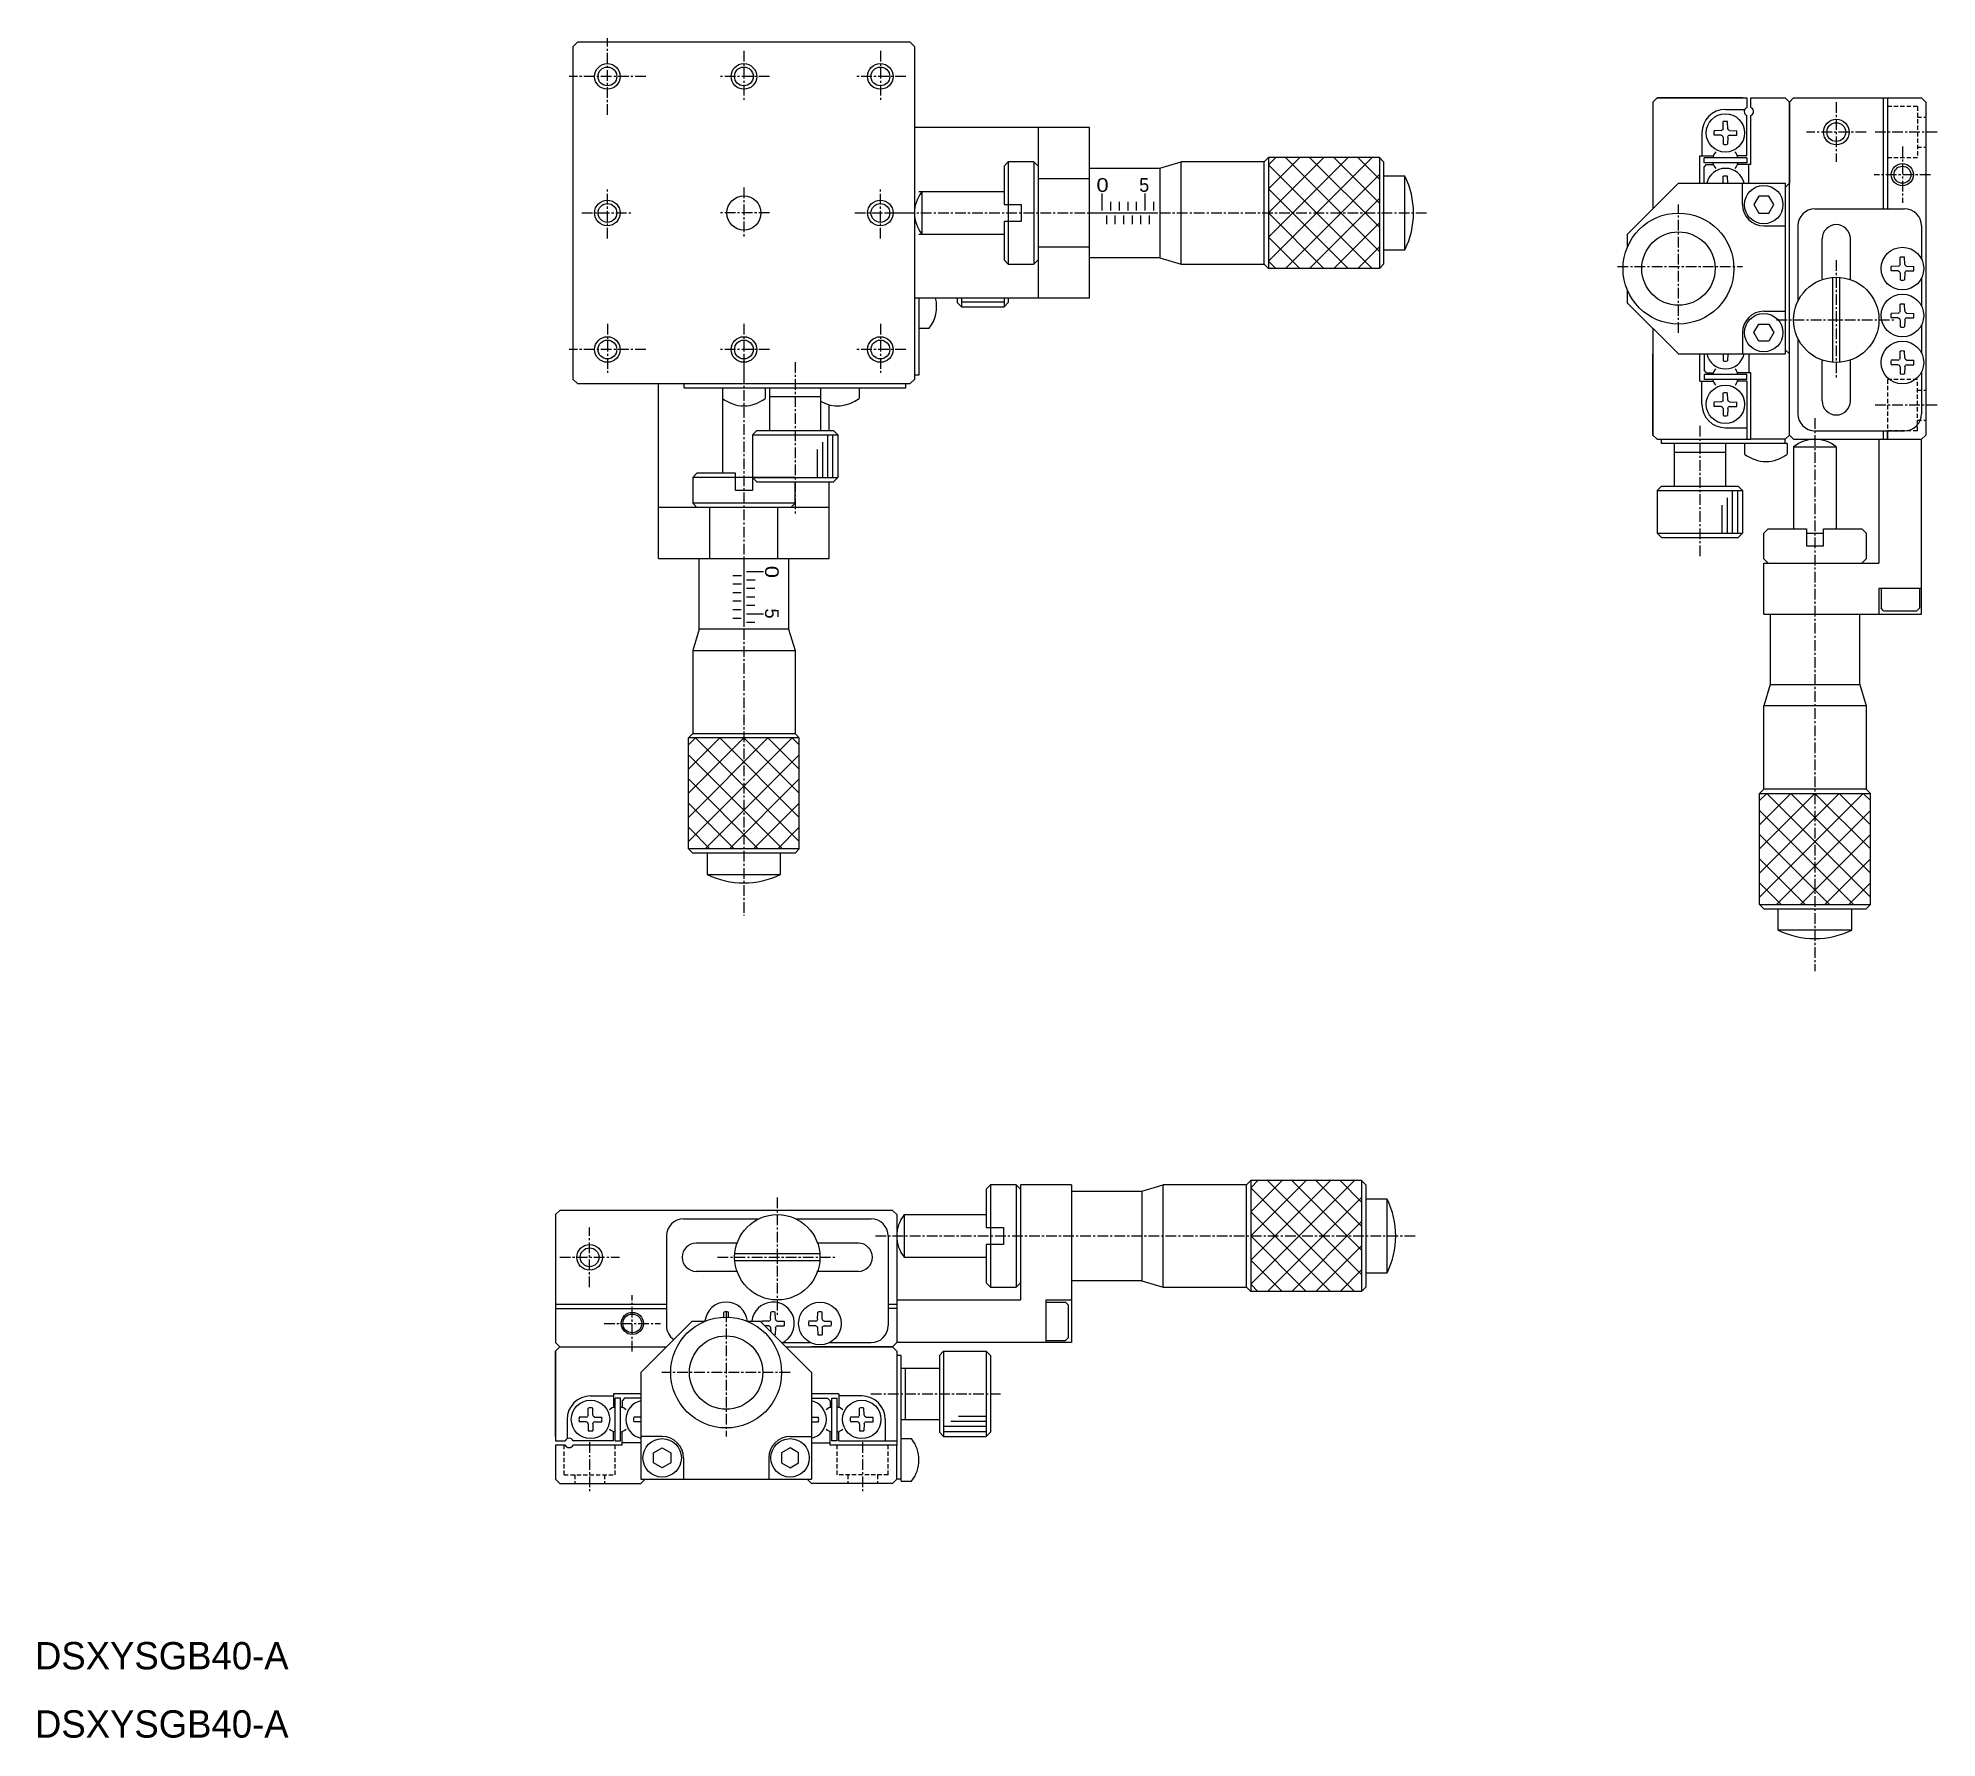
# Model space of a CAD drawing. Extents: x 285 to 508, y 83 to 282.
import ezdxf

# ---------------------------------------------------------------- set-up
doc = ezdxf.new("R2010")
doc.units = 0
doc.linetypes.add('CENTER', pattern=[2, 1.25, -0.25, 0.25, -0.25])
doc.linetypes.add('DASHED', pattern=[0.75, 0.5, -0.25])
doc.layers.get('0').update_dxf_attribs({"linetype": 'CONTINUOUS'})
doc.layers.add('CENTER', color=1, linetype='CENTER')

msp = doc.modelspace()

# ---------------------------------------------------------------- linework, layer by layer
at = {"color": 7, "linetype": 'CONTINUOUS'}
for p, q in [((348.4, 281.25), (347.9, 280.75)), ((347.9, 241.75), (347.9, 280.75)), ((387.4, 281.25), (348.4, 281.25)), ((387.9, 280.75), (387.4, 281.25)), ((387.9, 280.75), (387.9, 241.75)), ((474.96, 274.73), (474.46, 274.23)), ((474.46, 274.23), (474.46, 264.73)), ((474.46, 274.23), (474.46, 261.73)), ((484.96, 274.73), (474.96, 274.73)), ((474.96, 274.73), (485.46, 274.73)), ((485.46, 274.73), (485.46, 273.59)), ((485.96, 273.59), (485.96, 274.73)), ((485.96, 274.73), (489.96, 274.73)), ((490.46, 274.23), (489.96, 274.73)), ((490.46, 274.23), (490.96, 274.73)), ((490.46, 235.23), (490.46, 274.23)), ((490.46, 274.23), (490.46, 264.73)), ((490.46, 274.23), (490.46, 264.73)), ((490.96, 274.73), (505.96, 274.73)), ((501.46, 274.73), (501.46, 261.73)), ((501.96, 274.73), (501.96, 261.73)), ((506.46, 274.23), (505.96, 274.73)), ((506.46, 274.23), (505.96, 274.73)), ((506.46, 274.23), (506.46, 235.23)), ((482.69, 271.11), (482.7, 271.96)), ((482.96, 273.38), (485.23, 273.38)), ((483.24, 271.11), (483.22, 271.96)), ((485.46, 267.93), (485.46, 272.67)), ((485.96, 266.93), (485.96, 272.67)), ((408.4, 271.25), (387.9, 271.25)), ((402.4, 271.25), (402.4, 251.25)), ((408.4, 251.25), (408.4, 271.25)), ((480.21, 270.63), (480.21, 267.93)), ((482.46, 270.91), (481.64, 270.89)), ((482.46, 270.36), (481.64, 270.37)), ((482.46, 270.91), (482.63, 270.98)), ((482.46, 270.36), (482.63, 270.28)), ((482.69, 271.11), (482.63, 270.98)), ((482.69, 270.15), (482.63, 270.28)), ((482.69, 270.15), (482.7, 269.31)), ((483.24, 270.15), (483.22, 269.31)), ((483.24, 271.11), (483.3, 270.98)), ((483.24, 270.15), (483.3, 270.28)), ((483.46, 270.91), (483.3, 270.98)), ((483.46, 270.36), (483.3, 270.28)), ((483.46, 270.91), (484.29, 270.89)), ((483.46, 270.36), (484.29, 270.37)), ((398.4, 266.75), (398.9, 267.25)), ((398.9, 267.25), (398.9, 262.25)), ((401.9, 267.25), (398.9, 267.25)), ((401.9, 267.25), (401.9, 255.25)), ((401.9, 267.25), (402.4, 266.75)), ((416.65, 266.5), (419.15, 267.25)), ((419.15, 267.29), (428.9, 267.29)), ((419.15, 255.25), (419.15, 267.25)), ((428.9, 267.25), (429.4, 267.75)), ((428.9, 255.25), (428.9, 267.25)), ((429.4, 267.75), (429.4, 254.75)), ((442.4, 267.75), (429.4, 267.75)), ((442.4, 267.75), (442.4, 254.75)), ((442.4, 267.75), (442.9, 267.25)), ((442.9, 267.25), (442.9, 255.25)), ((479.96, 264.73), (479.96, 267.93)), ((479.96, 267.93), (481.55, 267.93)), ((485.46, 267.73), (480.46, 267.73)), ((480.46, 267.13), (480.46, 267.73)), ((485.46, 267.93), (484.38, 267.93)), ((485.46, 267.73), (485.46, 267.13)), ((398.4, 266.75), (398.4, 262.25)), ((408.4, 265.25), (402.4, 265.25)), ((408.4, 266.5), (416.65, 266.5)), ((416.65, 266.5), (416.65, 256)), ((445.4, 265.55), (442.9, 265.55)), ((445.4, 256.95), (445.4, 265.55)), ((485.46, 267.13), (480.46, 267.13)), ((480.46, 266.63), (480.76, 266.93)), ((480.46, 264.73), (480.46, 266.63)), ((480.76, 266.93), (481.55, 266.93)), ((482.69, 264.71), (482.7, 265.56)), ((483.24, 264.71), (483.22, 265.56)), ((485.96, 266.93), (484.38, 266.93)), ((485.71, 264.73), (485.71, 266.93)), ((388.4, 263.75), (389.62, 263.75)), ((388.77, 263.75), (388.77, 258.75)), ((388.77, 263.75), (398.4, 263.75)), ((471.46, 258.73), (477.46, 264.73)), ((477.46, 264.73), (489.96, 264.73)), ((484.96, 262.23), (484.96, 264.73)), ((486.89, 263.23), (486.31, 262.23)), ((488.04, 263.23), (486.89, 263.23)), ((488.62, 262.23), (488.04, 263.23)), ((490.46, 264.73), (489.96, 264.23)), ((489.96, 264.73), (489.96, 244.73)), ((490.46, 264.73), (489.96, 264.23)), ((489.96, 264.23), (489.96, 245.23)), ((398.4, 262.25), (400.4, 262.25)), ((398.9, 262.25), (398.9, 260.25)), ((400.4, 262.25), (400.4, 260.25)), ((486.31, 262.23), (486.89, 261.23)), ((486.89, 261.23), (488.04, 261.23)), ((488.04, 261.23), (488.62, 262.23)), ((493.46, 261.73), (503.96, 261.73)), ((388.4, 258.75), (389.62, 258.75)), ((388.77, 258.75), (398.4, 258.75)), ((398.4, 260.25), (398.4, 255.75)), ((400.4, 260.25), (398.4, 260.25)), ((398.9, 260.25), (398.9, 255.25)), ((471.46, 258.73), (471.46, 257.23)), ((487.46, 259.73), (489.96, 259.73)), ((491.46, 259.73), (491.46, 250.91)), ((505.96, 259.73), (505.96, 255.82)), ((408.4, 257.25), (402.4, 257.25)), ((442.9, 256.95), (445.4, 256.95)), ((494.31, 253.52), (494.31, 258.23)), ((497.61, 253.38), (497.61, 258.23)), ((503.44, 255.23), (503.45, 256.06)), ((503.99, 255.23), (503.97, 256.06)), ((398.4, 255.75), (398.9, 255.25)), ((398.9, 255.25), (401.9, 255.25)), ((402.4, 255.75), (401.9, 255.25)), ((416.65, 256), (408.4, 256)), ((416.65, 256), (419.15, 255.25)), ((419.15, 255.25), (428.9, 255.25)), ((429.4, 254.75), (428.9, 255.25)), ((442.4, 254.75), (429.4, 254.75)), ((442.9, 255.25), (442.4, 254.75)), ((503.23, 255.01), (502.39, 254.99)), ((503.23, 254.46), (502.39, 254.47)), ((503.23, 255.01), (503.37, 255.07)), ((503.23, 254.46), (503.37, 254.4)), ((503.44, 255.23), (503.37, 255.07)), ((503.44, 254.23), (503.37, 254.4)), ((503.44, 254.23), (503.45, 253.41)), ((503.99, 254.23), (503.97, 253.41)), ((503.99, 255.23), (504.06, 255.07)), ((503.99, 254.23), (504.06, 254.4)), ((504.2, 255.01), (504.06, 255.07)), ((504.2, 254.46), (504.06, 254.4)), ((504.2, 255.01), (505.04, 254.99)), ((504.2, 254.46), (505.04, 254.47)), ((471.46, 252.23), (471.46, 250.73)), ((495.56, 243.75), (495.56, 253.72)), ((496.36, 243.75), (496.36, 253.72)), ((505.96, 253.64), (505.96, 250.32)), ((408.4, 251.25), (387.9, 251.25)), ((388.4, 251.25), (388.4, 242.25)), ((392.9, 251.25), (392.9, 250.75)), ((392.9, 250.75), (393.4, 250.25)), ((393.4, 251.25), (393.4, 250.25)), ((393.4, 250.25), (398.4, 250.25)), ((398.4, 251.25), (398.4, 250.25)), ((398.4, 250.25), (398.9, 250.75)), ((398.9, 251.25), (398.9, 250.75)), ((471.46, 250.73), (477.46, 244.73)), ((487.46, 249.73), (489.96, 249.73)), ((503.23, 249.51), (502.39, 249.49)), ((503.23, 249.51), (503.37, 249.57)), ((503.44, 249.73), (503.37, 249.57)), ((503.44, 249.73), (503.45, 250.56)), ((503.99, 249.73), (503.97, 250.56)), ((503.99, 249.73), (504.06, 249.57)), ((504.2, 249.51), (504.06, 249.57)), ((504.2, 249.51), (505.04, 249.49)), ((388.4, 247.75), (389.62, 247.75)), ((474.46, 247.73), (474.46, 235.23)), ((484.96, 247.23), (484.96, 244.73)), ((486.31, 247.23), (486.89, 248.23)), ((486.89, 246.23), (486.31, 247.23)), ((486.89, 248.23), (488.04, 248.23)), ((488.04, 248.23), (488.62, 247.23)), ((488.62, 247.23), (488.04, 246.23)), ((503.23, 248.96), (502.39, 248.97)), ((503.23, 248.96), (503.37, 248.9)), ((503.44, 248.73), (503.37, 248.9)), ((503.44, 248.73), (503.45, 247.91)), ((503.99, 248.73), (503.97, 247.91)), ((503.99, 248.73), (504.06, 248.9)), ((504.2, 248.96), (504.06, 248.9)), ((504.2, 248.96), (505.04, 248.97)), ((505.96, 248.14), (505.96, 244.82)), ((488.04, 246.23), (486.89, 246.23)), ((490.46, 244.73), (489.96, 245.23)), ((490.46, 244.73), (489.96, 245.23)), ((491.46, 246.55), (491.46, 237.73)), ((503.44, 244.23), (503.45, 245.06)), ((503.99, 244.23), (503.97, 245.06)), ((474.46, 235.23), (474.46, 244.73)), ((477.46, 244.73), (489.96, 244.73)), ((479.96, 241.53), (479.96, 244.73)), ((480.46, 244.73), (480.46, 242.83)), ((480.76, 242.53), (480.46, 242.83)), ((482.69, 244.75), (482.7, 243.91)), ((483.24, 244.75), (483.22, 243.91)), ((485.71, 244.73), (485.71, 242.53)), ((490.46, 235.23), (490.46, 244.73)), ((490.46, 235.23), (490.46, 244.73)), ((494.31, 239.23), (494.31, 243.95)), ((497.61, 239.23), (497.61, 244.09)), ((503.23, 244.01), (502.39, 243.99)), ((503.23, 243.46), (502.39, 243.47)), ((503.23, 244.01), (503.37, 244.07)), ((503.23, 243.46), (503.37, 243.4)), ((503.44, 244.23), (503.37, 244.07)), ((503.44, 243.23), (503.37, 243.4)), ((503.44, 243.23), (503.45, 242.41)), ((503.99, 243.23), (503.97, 242.41)), ((503.99, 244.23), (504.06, 244.07)), ((503.99, 243.23), (504.06, 243.4)), ((504.2, 244.01), (504.06, 244.07)), ((504.2, 243.46), (504.06, 243.4)), ((504.2, 244.01), (505.04, 243.99)), ((504.2, 243.46), (505.04, 243.47)), ((347.9, 241.75), (348.4, 241.25)), ((348.4, 241.25), (387.4, 241.25)), ((357.9, 220.75), (357.9, 241.25)), ((360.9, 240.75), (360.9, 241.25)), ((360.9, 240.75), (386.9, 240.75)), ((365.4, 240.75), (365.4, 239.53)), ((370.4, 240.75), (370.4, 239.53)), ((370.9, 240.75), (370.9, 235.75)), ((376.9, 240.75), (376.9, 235.75)), ((381.4, 240.75), (381.4, 239.53)), ((386.9, 240.75), (386.9, 241.25)), ((387.4, 241.25), (387.9, 241.75)), ((388.4, 242.25), (387.9, 242.25)), ((479.96, 241.53), (481.55, 241.53)), ((480.21, 238.83), (480.21, 241.53)), ((485.46, 242.33), (480.46, 242.33)), ((480.46, 242.33), (480.46, 241.73)), ((485.46, 241.73), (480.46, 241.73)), ((480.76, 242.53), (481.55, 242.53)), ((485.96, 242.53), (484.38, 242.53)), ((485.46, 241.53), (484.38, 241.53)), ((485.46, 241.73), (485.46, 242.33)), ((485.46, 241.53), (485.46, 234.73)), ((485.96, 234.73), (485.96, 242.53)), ((505.96, 242.64), (505.96, 237.73)), ((365.4, 239.53), (365.4, 230.75)), ((370.9, 239.75), (376.9, 239.75)), ((377.9, 235.75), (377.9, 238.78)), ((482.46, 239.11), (481.64, 239.09)), ((482.46, 238.56), (481.64, 238.57)), ((482.46, 239.11), (482.63, 239.18)), ((482.46, 238.56), (482.63, 238.48)), ((482.69, 239.31), (482.63, 239.18)), ((482.69, 238.35), (482.63, 238.48)), ((482.69, 239.31), (482.7, 240.16)), ((482.69, 238.35), (482.7, 237.51)), ((483.24, 239.31), (483.22, 240.16)), ((483.24, 238.35), (483.22, 237.51)), ((483.24, 239.31), (483.3, 239.18)), ((483.24, 238.35), (483.3, 238.48)), ((483.46, 239.11), (483.3, 239.18)), ((483.46, 238.56), (483.3, 238.48)), ((483.46, 239.11), (484.29, 239.09)), ((483.46, 238.56), (484.29, 238.57)), ((482.96, 236.08), (485.46, 236.08)), ((368.9, 235.25), (369.4, 235.75)), ((368.9, 235.25), (378.9, 235.25)), ((368.9, 235.25), (368.9, 230.25)), ((369.4, 235.75), (378.4, 235.75)), ((378.4, 235.75), (378.9, 235.25)), ((378.9, 235.25), (378.9, 230.25)), ((474.96, 234.73), (474.46, 235.23)), ((474.96, 234.73), (485.96, 234.73)), ((475.46, 234.23), (475.46, 234.73)), ((490.21, 234.23), (475.46, 234.23)), ((476.96, 234.23), (476.96, 229.23)), ((482.96, 234.23), (482.96, 229.23)), ((485.21, 234.23), (485.21, 233.01)), ((489.96, 234.73), (485.96, 234.73)), ((490.46, 235.23), (489.96, 234.73)), ((489.96, 234.23), (489.96, 234.73)), ((490.21, 234.23), (490.21, 233.01)), ((490.96, 234.73), (490.46, 235.23)), ((490.96, 234.73), (505.96, 234.73)), ((490.96, 233.85), (495.96, 233.85)), ((490.96, 233.85), (490.96, 224.23)), ((493.46, 235.73), (503.96, 235.73)), ((495.96, 233.85), (495.96, 224.23)), ((500.96, 234.73), (500.96, 220.23)), ((501.46, 235.73), (501.46, 234.73)), ((501.46, 235.73), (501.46, 234.73)), ((501.96, 235.73), (501.96, 234.73)), ((501.96, 234.73), (501.96, 235.73)), ((506.46, 235.23), (505.96, 234.73)), ((506.46, 235.23), (505.96, 234.73)), ((505.96, 214.23), (505.96, 234.73)), ((476.96, 233.23), (482.96, 233.23)), ((362.4, 230.75), (361.9, 230.25)), ((366.9, 230.25), (361.9, 230.25)), ((361.9, 230.25), (361.9, 227.25)), ((366.9, 230.75), (362.4, 230.75)), ((366.9, 228.75), (366.9, 230.75)), ((368.9, 230.25), (366.9, 230.25)), ((368.9, 230.25), (368.9, 228.75)), ((373.9, 230.25), (368.9, 230.25)), ((368.9, 230.25), (378.9, 230.25)), ((369.4, 229.75), (368.9, 230.25)), ((369.4, 229.75), (378.4, 229.75)), ((373.9, 227.25), (373.9, 229.75)), ((377.9, 220.75), (377.9, 229.75)), ((378.9, 230.25), (378.4, 229.75)), ((373.9, 227.25), (361.9, 227.25)), ((362.4, 226.75), (361.9, 227.25)), ((368.9, 228.75), (366.9, 228.75)), ((373.9, 227.25), (373.4, 226.75)), ((474.96, 228.73), (475.46, 229.23)), ((474.96, 228.73), (484.96, 228.73)), ((474.96, 228.73), (474.96, 223.73)), ((475.46, 229.23), (484.46, 229.23)), ((484.46, 229.23), (484.96, 228.73)), ((484.96, 228.73), (484.96, 223.73)), ((377.9, 226.75), (357.9, 226.75)), ((363.9, 220.75), (363.9, 226.75)), ((371.9, 220.75), (371.9, 226.75)), ((474.96, 223.73), (484.96, 223.73)), ((475.46, 223.23), (474.96, 223.73)), ((475.46, 223.23), (484.46, 223.23)), ((484.96, 223.73), (484.46, 223.23)), ((487.96, 224.23), (487.46, 223.73)), ((487.46, 220.73), (487.46, 223.73)), ((487.96, 224.23), (492.46, 224.23)), ((492.46, 224.23), (492.46, 222.23)), ((492.46, 223.73), (494.46, 223.73)), ((494.46, 224.23), (498.96, 224.23)), ((494.46, 222.23), (494.46, 224.23)), ((498.96, 224.23), (499.46, 223.73)), ((499.46, 223.73), (499.46, 220.73)), ((357.9, 220.75), (377.9, 220.75)), ((362.65, 212.5), (362.65, 220.75)), ((373.15, 220.75), (373.15, 212.5)), ((487.46, 220.73), (487.96, 220.23)), ((492.46, 222.23), (494.46, 222.23)), ((498.96, 220.23), (499.46, 220.73)), ((487.46, 220.23), (500.96, 220.23)), ((487.46, 214.23), (487.46, 220.23)), ((500.96, 217.23), (500.96, 214.23)), ((505.96, 217.23), (500.96, 217.23)), ((501.21, 217.23), (501.21, 214.93)), ((505.71, 217.23), (505.71, 214.93)), ((487.46, 214.23), (505.96, 214.23)), ((488.21, 214.23), (488.21, 205.98)), ((498.71, 205.98), (498.71, 214.23)), ((501.51, 214.63), (501.21, 214.93)), ((501.51, 214.63), (505.41, 214.63)), ((505.71, 214.93), (505.41, 214.63)), ((362.65, 212.5), (361.9, 210)), ((373.15, 212.5), (362.65, 212.5)), ((373.15, 212.5), (373.9, 210)), ((361.9, 210), (361.9, 200.25)), ((361.9, 210), (373.9, 210)), ((373.93, 210), (373.93, 200.25)), ((488.21, 205.98), (487.46, 203.48)), ((488.21, 205.98), (498.71, 205.98)), ((498.71, 205.98), (499.46, 203.48)), ((487.43, 203.48), (487.43, 193.73)), ((499.46, 203.48), (487.46, 203.48)), ((499.46, 203.48), (499.46, 193.73)), ((361.4, 199.75), (361.9, 200.25)), ((374.4, 199.75), (361.4, 199.75)), ((361.4, 186.75), (361.4, 199.75)), ((361.9, 200.25), (373.9, 200.25)), ((373.9, 200.25), (374.4, 199.75)), ((374.4, 186.75), (374.4, 199.75)), ((487.46, 193.73), (486.96, 193.23)), ((499.46, 193.73), (487.46, 193.73)), ((499.96, 193.23), (499.46, 193.73)), ((486.96, 193.23), (499.96, 193.23)), ((486.96, 180.23), (486.96, 193.23)), ((499.96, 180.23), (499.96, 193.23)), ((374.4, 186.75), (361.4, 186.75)), ((361.9, 186.25), (361.4, 186.75)), ((373.9, 186.25), (361.9, 186.25)), ((363.6, 186.25), (363.6, 183.75)), ((372.2, 183.75), (372.2, 186.25)), ((374.4, 186.75), (373.9, 186.25)), ((363.6, 183.75), (372.2, 183.75)), ((486.96, 180.23), (499.96, 180.23)), ((486.96, 180.23), (487.46, 179.73)), ((487.46, 179.73), (499.46, 179.73)), ((489.16, 177.23), (489.16, 179.73)), ((497.76, 179.73), (497.76, 177.23)), ((499.46, 179.73), (499.96, 180.23)), ((497.76, 177.23), (489.16, 177.23)), ((396.32, 146.88), (396.82, 147.38)), ((396.82, 147.38), (396.82, 142.38)), ((399.82, 147.38), (396.82, 147.38)), ((399.82, 147.38), (399.82, 135.38)), ((399.82, 147.38), (400.32, 146.88)), ((400.32, 147.38), (400.32, 133.88)), ((406.32, 147.38), (400.32, 147.38)), ((406.32, 147.38), (406.32, 128.88)), ((414.57, 146.63), (417.07, 147.38)), ((417.07, 147.42), (426.82, 147.42)), ((417.07, 135.38), (417.07, 147.38)), ((426.82, 147.38), (427.32, 147.88)), ((426.82, 135.38), (426.82, 147.38)), ((427.32, 147.88), (427.32, 134.88)), ((440.32, 147.88), (427.32, 147.88)), ((440.32, 147.88), (440.32, 134.88)), ((440.32, 147.88), (440.82, 147.38)), ((440.82, 147.38), (440.82, 135.38)), ((396.32, 146.88), (396.32, 142.38)), ((406.32, 146.63), (414.57, 146.63)), ((414.57, 146.63), (414.57, 136.13)), ((443.32, 145.68), (440.82, 145.68)), ((443.32, 137.08), (443.32, 145.68)), ((346.32, 144.38), (345.82, 143.88)), ((345.82, 143.88), (345.82, 128.88)), ((385.32, 144.38), (346.32, 144.38)), ((360.82, 143.38), (369.64, 143.38)), ((374, 143.38), (382.82, 143.38)), ((385.82, 143.88), (385.32, 144.38)), ((385.82, 143.88), (385.82, 128.88)), ((386.69, 143.88), (386.69, 138.88)), ((386.69, 143.88), (396.32, 143.88)), ((358.82, 141.38), (358.82, 130.88)), ((367.03, 140.53), (362.32, 140.53)), ((381.32, 140.53), (376.6, 140.53)), ((384.82, 141.38), (384.82, 130.88)), ((396.32, 142.38), (398.32, 142.38)), ((396.32, 140.38), (396.32, 135.88)), ((398.32, 140.38), (396.32, 140.38)), ((396.82, 142.38), (396.82, 140.38)), ((396.82, 140.38), (396.82, 135.38)), ((398.32, 142.38), (398.32, 140.38)), ((376.8, 139.28), (366.83, 139.28)), ((376.8, 138.48), (366.83, 138.48)), ((386.69, 138.88), (396.32, 138.88)), ((367.17, 137.23), (362.32, 137.23)), ((381.32, 137.23), (376.46, 137.23)), ((396.32, 135.88), (396.82, 135.38)), ((400.32, 135.88), (399.82, 135.38)), ((414.57, 136.13), (406.32, 136.13)), ((414.57, 136.13), (417.07, 135.38)), ((440.82, 137.08), (443.32, 137.08)), ((385.82, 133.88), (400.32, 133.88)), ((396.82, 135.38), (399.82, 135.38)), ((403.32, 133.88), (406.32, 133.88)), ((403.32, 128.88), (403.32, 133.88)), ((403.32, 133.63), (405.62, 133.63)), ((405.92, 133.33), (405.62, 133.63)), ((417.07, 135.38), (426.82, 135.38)), ((427.32, 134.88), (426.82, 135.38)), ((440.32, 134.88), (427.32, 134.88)), ((440.82, 135.38), (440.32, 134.88)), ((345.82, 133.38), (358.82, 133.38)), ((345.82, 132.88), (358.82, 132.88)), ((361.82, 131.38), (355.82, 125.38)), ((361.82, 131.38), (363.32, 131.38)), ((365.55, 131.88), (365.56, 132.46)), ((366.09, 131.88), (366.08, 132.46)), ((368.32, 131.38), (369.82, 131.38)), ((369.82, 131.38), (375.82, 125.38)), ((370.82, 131.41), (369.99, 131.39)), ((370.82, 131.41), (370.98, 131.48)), ((371.04, 131.62), (370.98, 131.48)), ((371.04, 131.62), (371.06, 132.46)), ((371.59, 131.62), (371.58, 132.46)), ((371.59, 131.62), (371.65, 131.48)), ((371.82, 131.41), (371.65, 131.48)), ((371.82, 131.41), (372.64, 131.39)), ((376.32, 131.41), (375.49, 131.39)), ((376.32, 131.41), (376.48, 131.48)), ((376.54, 131.62), (376.48, 131.48)), ((376.54, 131.62), (376.56, 132.46)), ((377.09, 131.62), (377.08, 132.46)), ((377.09, 131.62), (377.15, 131.48)), ((377.32, 131.41), (377.15, 131.48)), ((377.32, 131.41), (378.14, 131.39)), ((384.82, 133.38), (385.82, 133.38)), ((385.82, 132.88), (384.82, 132.88)), ((405.92, 133.33), (405.92, 129.43)), ((370.82, 130.86), (370.33, 130.87)), ((370.82, 130.86), (370.98, 130.79)), ((371.04, 130.65), (370.98, 130.79)), ((371.04, 130.65), (371.05, 130.15)), ((371.59, 130.65), (371.58, 129.81)), ((371.59, 130.65), (371.65, 130.79)), ((371.82, 130.86), (371.65, 130.79)), ((371.82, 130.86), (372.64, 130.87)), ((376.32, 130.86), (375.49, 130.87)), ((376.32, 130.86), (376.48, 130.79)), ((376.54, 130.65), (376.48, 130.79)), ((376.54, 130.65), (376.56, 129.81)), ((377.09, 130.65), (377.08, 129.81)), ((377.09, 130.65), (377.15, 130.79)), ((377.32, 130.86), (377.15, 130.79)), ((377.32, 130.86), (378.14, 130.87)), ((403.32, 129.13), (405.62, 129.13)), ((405.62, 129.13), (405.92, 129.43)), ((346.32, 128.38), (345.82, 128.88)), ((346.32, 128.38), (345.82, 128.88)), ((345.82, 127.88), (346.32, 128.38)), ((345.82, 117.88), (345.82, 127.88)), ((345.82, 127.88), (345.82, 117.38)), ((346.32, 128.38), (355.82, 128.38)), ((346.32, 128.38), (358.82, 128.38)), ((372.41, 128.88), (375.73, 128.88)), ((372.82, 128.38), (385.32, 128.38)), ((385.32, 128.38), (375.82, 128.38)), ((377.91, 128.88), (382.82, 128.88)), ((385.32, 128.38), (385.82, 128.88)), ((385.32, 128.38), (385.82, 128.88)), ((385.82, 127.88), (385.32, 128.38)), ((406.32, 128.88), (385.82, 128.88)), ((385.82, 127.88), (385.82, 116.88)), ((386.32, 127.38), (385.82, 127.38)), ((386.32, 112.63), (386.32, 127.38)), ((391.32, 127.88), (390.82, 127.38)), ((390.82, 127.38), (390.82, 118.38)), ((391.32, 127.88), (391.32, 117.88)), ((391.32, 127.88), (396.32, 127.88)), ((396.32, 127.88), (396.32, 117.88)), ((396.82, 127.38), (396.32, 127.88)), ((396.82, 127.38), (396.82, 118.38)), ((355.82, 125.38), (355.82, 112.88)), ((375.82, 125.38), (375.82, 112.88)), ((386.32, 125.88), (390.82, 125.88)), ((386.82, 125.88), (386.82, 119.88)), ((349.92, 122.63), (352.62, 122.63)), ((355.82, 122.88), (352.62, 122.88)), ((352.62, 122.88), (352.62, 121.3)), ((379.02, 122.88), (375.82, 122.88)), ((379.02, 122.88), (379.02, 121.3)), ((381.72, 122.63), (379.02, 122.63)), ((349.44, 120.16), (349.57, 120.22)), ((349.64, 120.38), (349.57, 120.22)), ((349.64, 120.38), (349.66, 121.21)), ((350.19, 120.38), (350.18, 121.21)), ((350.19, 120.38), (350.27, 120.22)), ((350.4, 120.16), (350.27, 120.22)), ((352.82, 117.38), (352.82, 122.38)), ((353.42, 122.38), (352.82, 122.38)), ((353.42, 117.38), (353.42, 122.38)), ((353.92, 122.38), (353.62, 122.08)), ((353.62, 122.08), (353.62, 121.3)), ((355.82, 122.38), (353.92, 122.38)), ((375.82, 122.38), (377.72, 122.38)), ((378.02, 122.08), (377.72, 122.38)), ((378.02, 122.08), (378.02, 121.3)), ((378.22, 117.38), (378.22, 122.38)), ((378.22, 122.38), (378.82, 122.38)), ((378.82, 117.38), (378.82, 122.38)), ((381.24, 120.16), (381.37, 120.22)), ((381.44, 120.38), (381.37, 120.22)), ((381.44, 120.38), (381.46, 121.21)), ((381.99, 120.38), (381.98, 121.21)), ((381.99, 120.38), (382.07, 120.22)), ((382.2, 120.16), (382.07, 120.22)), ((347.17, 119.88), (347.17, 117.62)), ((349.44, 120.16), (348.59, 120.14)), ((349.44, 119.61), (348.59, 119.62)), ((349.44, 119.61), (349.57, 119.55)), ((349.64, 119.38), (349.57, 119.55)), ((349.64, 119.38), (349.66, 118.56)), ((350.19, 119.38), (350.18, 118.56)), ((350.19, 119.38), (350.27, 119.55)), ((350.4, 119.61), (350.27, 119.55)), ((350.4, 120.16), (351.24, 120.14)), ((350.4, 119.61), (351.24, 119.62)), ((352.62, 117.38), (352.62, 118.47)), ((353.62, 116.88), (353.62, 118.47)), ((355.84, 120.16), (354.99, 120.14)), ((355.84, 119.61), (354.99, 119.62)), ((375.8, 120.16), (376.64, 120.14)), ((375.8, 119.61), (376.64, 119.62)), ((378.02, 116.88), (378.02, 118.47)), ((379.02, 117.38), (379.02, 118.47)), ((381.24, 120.16), (380.39, 120.14)), ((381.24, 119.61), (380.39, 119.62)), ((381.24, 119.61), (381.37, 119.55)), ((381.44, 119.38), (381.37, 119.55)), ((381.44, 119.38), (381.46, 118.56)), ((381.99, 119.38), (381.98, 118.56)), ((381.99, 119.38), (382.07, 119.55)), ((382.2, 119.61), (382.07, 119.55)), ((382.2, 120.16), (383.04, 120.14)), ((382.2, 119.61), (383.04, 119.62)), ((384.47, 119.88), (384.47, 117.38)), ((386.32, 119.88), (390.82, 119.88)), ((390.82, 118.38), (391.32, 117.88)), ((396.32, 117.88), (396.82, 118.38)), ((345.82, 117.38), (346.96, 117.38)), ((346.96, 116.88), (345.82, 116.88)), ((345.82, 116.88), (345.82, 112.88)), ((352.62, 117.38), (347.88, 117.38)), ((353.62, 116.88), (347.88, 116.88)), ((352.82, 117.38), (353.42, 117.38)), ((355.82, 117.13), (353.62, 117.13)), ((358.32, 117.88), (355.82, 117.88)), ((357.32, 115.96), (358.32, 116.54)), ((357.32, 114.81), (357.32, 115.96)), ((358.32, 116.54), (359.32, 115.96)), ((359.32, 115.96), (359.32, 114.81)), ((373.32, 116.54), (372.32, 115.96)), ((372.32, 115.96), (372.32, 114.81)), ((373.32, 117.88), (375.82, 117.88)), ((374.32, 115.96), (373.32, 116.54)), ((374.32, 114.81), (374.32, 115.96)), ((375.82, 117.13), (378.02, 117.13)), ((385.82, 116.88), (378.02, 116.88)), ((378.82, 117.38), (378.22, 117.38)), ((379.02, 117.38), (385.82, 117.38)), ((385.82, 112.88), (385.82, 116.88)), ((386.32, 117.63), (387.54, 117.63)), ((391.32, 117.88), (396.32, 117.88)), ((358.32, 114.23), (357.32, 114.81)), ((359.32, 114.81), (358.32, 114.23)), ((360.82, 115.38), (360.82, 112.88)), ((370.82, 115.38), (370.82, 112.88)), ((372.32, 114.81), (373.32, 114.23)), ((373.32, 114.23), (374.32, 114.81)), ((346.32, 112.38), (345.82, 112.88)), ((346.32, 112.38), (355.82, 112.38)), ((355.82, 112.88), (375.82, 112.88)), ((355.82, 112.38), (356.32, 112.88)), ((375.82, 112.38), (375.32, 112.88)), ((385.32, 112.38), (375.82, 112.38)), ((385.32, 112.38), (385.82, 112.88)), ((386.32, 112.88), (385.82, 112.88)), ((386.32, 112.63), (387.54, 112.63))]:
    msp.add_line(p, q, dxfattribs=at)
at = {"color": 3, "linetype": 'DASHED'}
for p, q in [((505.46, 273.73), (501.96, 273.73)), ((505.46, 273.73), (505.46, 267.73)), ((505.46, 272.48), (506.46, 272.48)), ((505.46, 267.73), (501.96, 267.73)), ((505.46, 268.98), (506.46, 268.98)), ((505.46, 241.73), (501.96, 241.73)), ((501.96, 241.73), (501.96, 235.73)), ((505.46, 235.73), (505.46, 241.73)), ((505.46, 240.48), (506.46, 240.48)), ((505.46, 236.98), (506.46, 236.98)), ((505.46, 235.73), (501.96, 235.73)), ((346.82, 113.38), (346.82, 116.88)), ((352.82, 113.38), (352.82, 116.88)), ((378.82, 113.38), (378.82, 116.88)), ((384.82, 113.38), (384.82, 116.88)), ((346.82, 113.38), (352.82, 113.38)), ((348.07, 113.38), (348.07, 112.38)), ((351.57, 113.38), (351.57, 112.38)), ((384.82, 113.38), (378.82, 113.38)), ((380.07, 113.38), (380.07, 112.38)), ((383.57, 113.38), (383.57, 112.38))]:
    msp.add_line(p, q, dxfattribs=at)
at = {"color": 3, "linetype": 'CONTINUOUS'}
for p, q in [((430.24, 267.75), (429.4, 266.91)), ((433.07, 267.75), (429.4, 264.08)), ((435.9, 267.75), (429.4, 261.25)), ((438.72, 267.75), (429.4, 258.42)), ((441.55, 267.75), (429.4, 255.6)), ((431.38, 267.75), (442.4, 256.74)), ((434.21, 267.75), (442.4, 259.57)), ((437.04, 267.75), (442.4, 262.39)), ((439.87, 267.75), (442.4, 265.22)), ((429.4, 266.91), (441.55, 254.75)), ((442.4, 265.77), (431.38, 254.75)), ((409.9, 261.55), (409.9, 263.55)), ((414.9, 263.55), (414.9, 261.55)), ((429.4, 264.08), (438.72, 254.75)), ((442.4, 262.94), (434.21, 254.75)), ((408.4, 261.25), (416.4, 261.25)), ((410.4, 260.95), (410.4, 259.95)), ((410.9, 261.55), (410.9, 262.55)), ((411.4, 260.95), (411.4, 259.95)), ((411.9, 262.55), (411.9, 261.55)), ((412.4, 260.95), (412.4, 259.95)), ((412.9, 262.55), (412.9, 261.55)), ((413.4, 260.95), (413.4, 259.95)), ((413.9, 262.55), (413.9, 261.55)), ((414.4, 260.95), (414.4, 259.95)), ((415.4, 260.95), (415.4, 259.95)), ((415.9, 262.55), (415.9, 261.55)), ((429.4, 261.25), (435.9, 254.75)), ((429.4, 258.42), (433.07, 254.75)), ((442.4, 260.11), (437.04, 254.75)), ((442.4, 257.28), (439.87, 254.75)), ((429.4, 255.6), (430.24, 254.75)), ((393.4, 250.85), (398.4, 250.85)), ((377.1, 234.39), (377.1, 230.25)), ((377.7, 235.25), (377.7, 230.25)), ((378.3, 235.25), (378.3, 230.25)), ((376.5, 233.52), (376.5, 230.25)), ((483.16, 227.87), (483.16, 223.73)), ((483.76, 228.73), (483.76, 223.73)), ((484.36, 228.73), (484.36, 223.73)), ((482.56, 227), (482.56, 223.73)), ((367.91, 220.75), (367.9, 212.75)), ((367.61, 218.75), (366.61, 218.75)), ((368.21, 219.25), (370.21, 219.25)), ((368.21, 218.25), (369.21, 218.25)), ((367.6, 216.75), (366.6, 216.75)), ((367.61, 217.75), (366.61, 217.75)), ((369.2, 217.25), (368.2, 217.25)), ((369.2, 216.25), (368.2, 216.25)), ((367.6, 215.75), (366.6, 215.75)), ((367.6, 214.75), (366.6, 214.75)), ((367.6, 213.75), (366.6, 213.75)), ((369.2, 215.25), (368.2, 215.25)), ((370.2, 214.25), (368.2, 214.25)), ((369.2, 213.25), (368.2, 213.25)), ((362.24, 199.75), (361.4, 198.91)), ((365.07, 199.75), (361.4, 196.08)), ((367.9, 199.75), (361.4, 193.25)), ((370.72, 199.75), (361.4, 190.42)), ((373.55, 199.75), (361.4, 187.6)), ((374.4, 187.6), (362.24, 199.75)), ((374.4, 190.42), (365.07, 199.75)), ((374.4, 193.25), (367.9, 199.75)), ((374.4, 196.08), (370.72, 199.75)), ((374.4, 198.91), (373.55, 199.75)), ((372.41, 186.75), (361.4, 197.77)), ((374.4, 197.77), (363.38, 186.75)), ((369.58, 186.75), (361.4, 194.94)), ((374.4, 194.94), (366.21, 186.75)), ((366.75, 186.75), (361.4, 192.11)), ((374.4, 192.11), (369.04, 186.75)), ((486.96, 192.39), (487.81, 193.23)), ((486.96, 189.56), (490.64, 193.23)), ((486.96, 186.73), (493.46, 193.23)), ((486.96, 183.9), (496.29, 193.23)), ((486.96, 181.07), (499.12, 193.23)), ((487.81, 193.23), (499.96, 181.07)), ((490.64, 193.23), (499.96, 183.9)), ((493.46, 193.23), (499.96, 186.73)), ((496.29, 193.23), (499.96, 189.56)), ((499.12, 193.23), (499.96, 192.39)), ((363.92, 186.75), (361.4, 189.28)), ((374.4, 189.28), (371.87, 186.75)), ((486.96, 191.25), (497.98, 180.23)), ((488.95, 180.23), (499.96, 191.25)), ((486.96, 188.42), (495.15, 180.23)), ((491.78, 180.23), (499.96, 188.42)), ((486.96, 185.59), (492.32, 180.23)), ((494.61, 180.23), (499.96, 185.59)), ((486.96, 182.76), (489.49, 180.23)), ((497.43, 180.23), (499.96, 182.76)), ((428.16, 147.88), (427.32, 147.04)), ((430.99, 147.88), (427.32, 144.21)), ((433.82, 147.88), (427.32, 141.38)), ((436.65, 147.88), (427.32, 138.56)), ((439.47, 147.88), (427.32, 135.73)), ((427.32, 147.04), (439.47, 134.88)), ((429.3, 147.88), (440.32, 136.87)), ((432.13, 147.88), (440.32, 139.7)), ((434.96, 147.88), (440.32, 142.53)), ((437.79, 147.88), (440.32, 145.35)), ((440.32, 145.9), (429.3, 134.88)), ((427.32, 144.21), (436.65, 134.88)), ((440.32, 143.07), (432.13, 134.88)), ((427.32, 141.38), (433.82, 134.88)), ((427.32, 138.56), (430.99, 134.88)), ((440.32, 140.24), (434.96, 134.88)), ((440.32, 137.41), (437.79, 134.88)), ((427.32, 135.73), (428.16, 134.88)), ((393.05, 120.28), (396.32, 120.28)), ((391.32, 119.08), (396.32, 119.08)), ((391.32, 118.48), (396.32, 118.48)), ((392.18, 119.68), (396.32, 119.68))]:
    msp.add_line(p, q, dxfattribs=at)
for centre, radius in [((351.9, 277.25), 1.5), ((367.9, 277.25), 1.5), ((383.9, 277.25), 1.5), ((495.96, 270.73), 1.5), ((503.71, 265.73), 1.3), ((351.9, 261.25), 1.5), ((383.9, 261.25), 1.5), ((351.9, 245.25), 1.5), ((367.9, 245.25), 1.5), ((383.9, 245.25), 1.5), ((349.82, 138.88), 1.5), ((354.82, 131.13), 1.3)]:
    msp.add_circle(centre, radius, dxfattribs=at)
at = {"color": 7, "linetype": 'CONTINUOUS'}
for centre, radius in [((351.9, 277.25), 1.1), ((367.9, 277.25), 1.1), ((383.9, 277.25), 1.1), ((482.96, 270.63), 2.25), ((495.96, 270.73), 1.1), ((503.71, 265.73), 1), ((367.9, 261.25), 2), ((487.46, 262.23), 2.25), ((351.9, 261.25), 1.1), ((383.9, 261.25), 1.1), ((477.46, 254.73), 6.5), ((477.46, 254.73), 4.3), ((503.71, 254.73), 2.5), ((495.96, 248.73), 5), ((503.71, 249.23), 2.5), ((487.46, 247.23), 2.25), ((351.9, 245.25), 1.1), ((367.9, 245.25), 1.1), ((383.9, 245.25), 1.1), ((503.71, 243.73), 2.5), ((482.96, 238.83), 2.25), ((371.82, 138.88), 5), ((349.82, 138.88), 1.1), ((376.82, 131.13), 2.5), ((354.82, 131.13), 1.1), ((365.82, 125.38), 6.5), ((365.82, 125.38), 4.3), ((349.92, 119.88), 2.25), ((381.72, 119.88), 2.25), ((358.32, 115.38), 2.25), ((373.32, 115.38), 2.25)]:
    msp.add_circle(centre, radius, dxfattribs=at)
for centre, radius, start, end in [((482.96, 270.63), 2.75, 90, 180), ((482.96, 270.63), 1.35, 78.8959, 101.1041), ((485.66, 273.13), 0.5, 113.5782, 246.4218), ((485.76, 273.13), 0.5, 293.5782, 66.4218), ((482.96, 270.63), 1.35, 168.8959, 191.1041), ((482.96, 270.63), 1.35, 348.8959, 11.1041), ((482.96, 267.43), 1.5, 139.4584, 168.463), ((482.96, 270.63), 1.35, 258.8959, 281.1041), ((482.96, 267.43), 1.5, 11.537, 40.5416), ((436.65, 261.25), 9.75, 333.8162, 26.1838), ((482.96, 264.23), 2.25, 12.8396, 167.1604), ((482.96, 267.43), 1.5, 191.537, 220.5416), ((482.96, 264.23), 1.35, 78.8959, 101.1041), ((482.96, 267.43), 1.5, 319.4584, 348.463), ((391.9, 261.25), 4, 141.3178, 218.6822), ((487.46, 262.23), 2.5, 180, 270), ((493.46, 259.73), 2, 90, 180), ((503.96, 259.73), 2, 0, 90), ((495.96, 258.23), 1.65, 0, 180), ((503.71, 254.73), 1.35, 78.8959, 101.1041), ((503.71, 254.73), 1.35, 168.8959, 191.1041), ((503.71, 254.73), 1.35, 348.8959, 11.1041), ((503.71, 254.73), 1.35, 258.8959, 281.1041), ((386.5, 250.25), 4, 321.3178, 14.4775), ((487.46, 247.23), 2.5, 90, 180), ((503.71, 249.23), 1.35, 168.8959, 191.1041), ((503.71, 249.23), 1.35, 78.8959, 101.1041), ((503.71, 249.23), 1.35, 348.8959, 11.1041), ((503.71, 249.23), 1.35, 258.8959, 281.1041), ((503.71, 243.73), 1.35, 78.8959, 101.1041), ((482.96, 245.23), 2.25, 192.8396, 347.1604), ((482.96, 242.03), 1.5, 139.4584, 168.463), ((482.96, 245.23), 1.35, 258.8959, 281.1041), ((482.96, 242.03), 1.5, 11.537, 40.5416), ((503.71, 243.73), 1.35, 168.8959, 191.1041), ((503.71, 243.73), 1.35, 348.8959, 11.1041), ((482.96, 242.03), 1.5, 191.537, 220.5416), ((482.96, 242.03), 1.5, 319.4584, 348.463), ((503.71, 243.73), 1.35, 258.8959, 281.1041), ((367.9, 242.65), 4, 231.3178, 308.6822), ((378.9, 242.65), 4, 240, 308.6822), ((482.96, 238.83), 2.75, 180, 270), ((482.96, 238.83), 1.35, 168.8959, 191.1041), ((482.96, 238.83), 1.35, 78.8959, 101.1041), ((482.96, 238.83), 1.35, 348.8959, 11.1041), ((495.96, 239.23), 1.65, 180, 0), ((482.96, 238.83), 1.35, 258.8959, 281.1041), ((493.46, 237.73), 2, 180, 270), ((503.96, 237.73), 2, 270, 0), ((493.46, 230.73), 4, 51.3178, 128.6822), ((487.71, 236.13), 4, 231.3178, 308.6822), ((367.9, 192.5), 9.75, 243.8162, 296.1838), ((493.46, 185.98), 9.75, 243.8162, 296.1838), ((434.57, 141.38), 9.75, 333.8162, 26.1838), ((360.82, 141.38), 2, 90, 180), ((382.82, 141.38), 2, 0, 90), ((389.82, 141.38), 4, 141.3178, 218.6822), ((362.32, 138.88), 1.65, 90, 270), ((381.32, 138.88), 1.65, 270, 90), ((365.82, 131.13), 2.5, 5.8643, 174.2894), ((371.32, 131.13), 2.5, 294.2952, 174.2609), ((365.82, 131.13), 1.35, 78.8959, 101.1041), ((371.32, 131.13), 1.35, 168.8959, 175.8991), ((371.32, 131.13), 1.35, 78.8959, 101.1041), ((371.32, 131.13), 1.35, 348.8959, 11.1041), ((376.82, 131.13), 1.35, 168.8959, 191.1041), ((376.82, 131.13), 1.35, 78.8959, 101.1041), ((376.82, 131.13), 1.35, 348.8959, 11.1041), ((360.82, 130.88), 2, 180, 235.1821), ((371.32, 131.13), 1.35, 274.1009, 281.1041), ((376.82, 131.13), 1.35, 258.8959, 281.1041), ((382.82, 130.88), 2, 270, 0), ((349.92, 119.88), 2.75, 90, 180), ((381.72, 119.88), 2.75, 0, 90), ((349.92, 119.88), 1.35, 78.8959, 101.1041), ((353.12, 119.88), 1.5, 101.537, 130.5416), ((353.12, 119.88), 1.5, 49.4584, 78.463), ((356.32, 119.88), 2.25, 102.8396, 257.1604), ((375.32, 119.88), 2.25, 282.8396, 77.1604), ((378.52, 119.88), 1.5, 101.537, 130.5416), ((378.52, 119.88), 1.5, 49.4584, 78.463), ((381.72, 119.88), 1.35, 78.8959, 101.1041), ((349.92, 119.88), 1.35, 168.8959, 191.1041), ((349.92, 119.88), 1.35, 258.8959, 281.1041), ((349.92, 119.88), 1.35, 348.8959, 11.1041), ((353.12, 119.88), 1.5, 229.4584, 258.463), ((353.12, 119.88), 1.5, 281.537, 310.5416), ((356.32, 119.88), 1.35, 168.8959, 191.1041), ((375.32, 119.88), 1.35, 348.8959, 11.1041), ((378.52, 119.88), 1.5, 229.4584, 258.463), ((378.52, 119.88), 1.5, 281.537, 310.5416), ((381.72, 119.88), 1.35, 168.8959, 191.1041), ((381.72, 119.88), 1.35, 258.8959, 281.1041), ((381.72, 119.88), 1.35, 348.8959, 11.1041), ((347.42, 117.18), 0.5, 23.5782, 156.4218), ((347.42, 117.08), 0.5, 203.5782, 336.4218), ((358.32, 115.38), 2.5, 0, 90), ((373.32, 115.38), 2.5, 90, 180), ((384.42, 115.13), 4, 321.3178, 38.6822)]:
    msp.add_arc(centre, radius, start, end, dxfattribs=at)
at = {"layer": 'CENTER', "color": 1, "linetype": 'CENTER'}
for p, q in [((351.9, 272.75), (351.9, 281.75)), ((367.9, 280.25), (367.9, 274.25)), ((383.9, 280.25), (383.9, 274.25)), ((356.4, 277.25), (347.4, 277.25)), ((370.9, 277.25), (364.9, 277.25)), ((386.9, 277.25), (380.9, 277.25)), ((495.96, 274.23), (495.96, 267.23)), ((499.46, 270.73), (492.46, 270.73)), ((507.77, 270.73), (500.27, 270.73)), ((503.71, 269.03), (503.71, 262.43)), ((507.01, 265.73), (500.41, 265.73)), ((351.9, 258.25), (351.9, 264.25)), ((367.9, 264.25), (367.9, 258.25)), ((383.9, 258.25), (383.9, 264.25)), ((348.9, 261.25), (354.9, 261.25)), ((370.9, 261.25), (364.9, 261.25)), ((380.9, 261.25), (386.9, 261.25)), ((384.66, 261.25), (448.03, 261.25)), ((477.46, 247.21), (477.46, 262.26)), ((470.32, 254.96), (484.97, 254.96)), ((495.96, 255.73), (495.96, 241.73)), ((351.9, 248.25), (351.9, 242.25)), ((367.9, 248.25), (367.9, 242.25)), ((383.9, 248.25), (383.9, 242.25)), ((488.96, 248.73), (502.96, 248.73)), ((356.4, 245.25), (347.4, 245.25)), ((370.9, 245.25), (364.9, 245.25)), ((386.9, 245.25), (380.9, 245.25)), ((367.9, 244.49), (367.9, 178.92)), ((373.9, 243.78), (373.9, 225.88)), ((507.77, 238.73), (500.27, 238.73)), ((479.96, 236.29), (479.96, 221.01)), ((493.46, 237.21), (493.46, 172.4)), ((371.82, 145.88), (371.82, 131.88)), ((349.82, 135.38), (349.82, 142.38)), ((383.34, 141.38), (446.77, 141.38)), ((346.32, 138.88), (353.32, 138.88)), ((364.82, 138.88), (378.82, 138.88)), ((354.82, 127.83), (354.82, 134.43)), ((365.82, 132.53), (365.82, 117.88)), ((351.52, 131.13), (358.12, 131.13)), ((373.34, 125.38), (358.29, 125.38)), ((382.79, 122.88), (397.99, 122.88)), ((349.82, 117.21), (349.82, 111.47)), ((381.82, 117.21), (381.82, 111.47))]:
    msp.add_line(p, q, dxfattribs=at)

# ---------------------------------------------------------------- texts
at = {"color": 3, "linetype": 'CONTINUOUS', "width": 1.2}
for rotation, p in [(0, (409.23, 263.73)), (269.9296, (370.38, 219.91))]:
    msp.add_text('0', height=1.6, rotation=rotation, dxfattribs=at).set_placement(p)
at = {"color": 3, "linetype": 'CONTINUOUS'}
for rotation, p in [(0, (414.23, 263.73)), (269.9296, (370.38, 214.91))]:
    msp.add_text('5', height=1.6, rotation=rotation, dxfattribs=at).set_placement(p)
at = {"color": 7, "linetype": 'CONTINUOUS'}
for p in [(284.8, 90.6), (284.8, 82.6)]:
    msp.add_text('DSXYSGB40-A', height=3.2, dxfattribs=at).set_placement(p)

doc.saveas('drawing.dxf')
